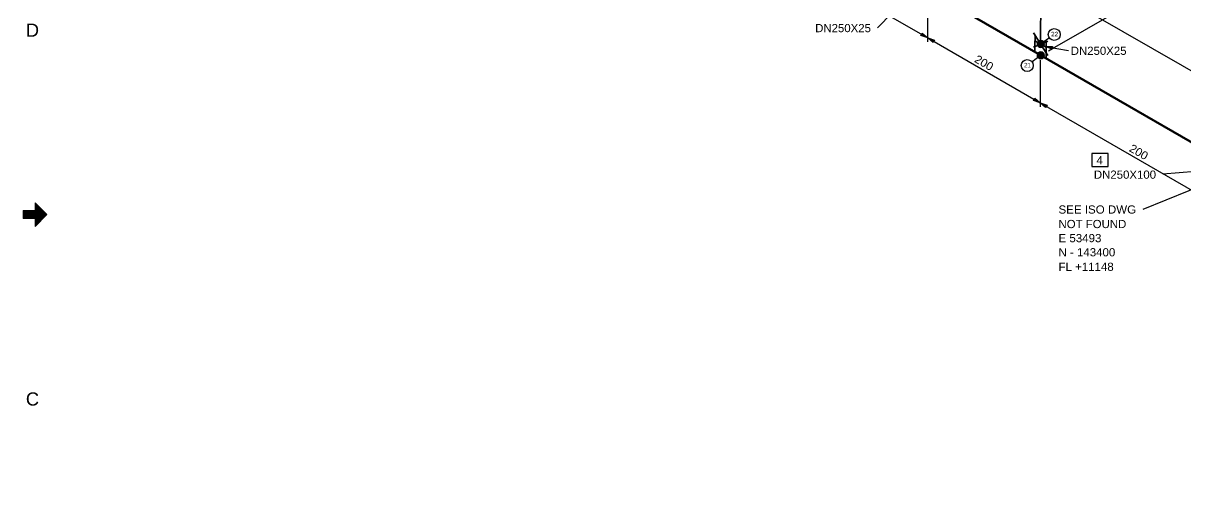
# Model space of a CAD drawing. Header units: inches. Extents: x 18 to 823, y 11 to 584.
# Drawn here: x 18.1 to 330.6, y 225.6 to 348.9 of the extents above; entities that cross this region are included whole.
import ezdxf

# ---------------------------------------------------------------- set-up
doc = ezdxf.new("R2010")
doc.units = ezdxf.units.IN
doc.header["$MEASUREMENT"] = 0
for name, color, linetype in [('AD1', 7, 'Continuous'), ('AD2', 7, 'Continuous'), ('BG 0 -1', 7, 'Continuous'), ('DIMLINES', 7, 'Continuous'), ('DIMTEXT', 7, 'Continuous'), ('FITTINGS', 7, 'Continuous'), ('ISOTEXT', 7, 'Continuous'), ('PIPE', 7, 'Continuous'), ('WELDS', 7, 'Continuous')]:
    doc.layers.add(name, color=color, linetype=linetype)
doc.styles.add('Arial', font='arial.ttf')

msp = doc.modelspace()

# ---------------------------------------------------------------- linework, layer by layer
at = {"layer": 'AD1', "color": 7, "linetype": 'Continuous', "lineweight": 30}
for p, q in [((261.24, 345), (263.08, 344.36)), ((262.68, 343.72), (261.24, 345)), ((291.48, 327.48), (293.32, 326.84)), ((292.92, 326.2), (291.48, 327.48))]:
    msp.add_line(p, q, dxfattribs=at)
at = {"layer": 'AD2', "color": 7, "linetype": 'Continuous', "lineweight": 30}
for p, q in [((261.24, 345), (259.4, 345.64)), ((259.8, 346.28), (261.24, 345)), ((291.48, 327.48), (289.64, 328.12)), ((290.04, 328.76), (291.48, 327.48))]:
    msp.add_line(p, q, dxfattribs=at)
at = {"layer": 'BG 0 -1', "color": 7, "linetype": 'Continuous', "lineweight": 9}
for p, q in [((21.32, 300.61), (24.5, 297.43)), ((21.32, 298.49), (21.32, 300.61)), ((21.32, 300.51), (21.37, 300.56)), ((21.32, 300.39), (21.43, 300.5)), ((21.32, 300.26), (21.49, 300.43)), ((21.32, 300.14), (21.56, 300.37)), ((21.32, 300.01), (21.62, 300.31)), ((21.32, 299.89), (21.68, 300.25)), ((21.32, 299.76), (21.74, 300.18)), ((21.32, 299.63), (21.81, 300.12)), ((21.32, 299.51), (21.87, 300.06)), ((21.32, 299.38), (21.93, 300)), ((18.14, 296.95), (19.67, 298.49)), ((18.14, 296.83), (19.8, 298.49)), ((18.14, 296.7), (19.92, 298.49)), ((18.14, 296.58), (20.05, 298.49)), ((18.14, 296.45), (20.17, 298.49)), ((18.14, 298.49), (18.14, 296.37)), ((18.14, 298.45), (18.17, 298.49)), ((18.14, 298.33), (18.3, 298.49)), ((18.14, 298.2), (18.42, 298.49)), ((18.14, 298.08), (18.55, 298.49)), ((18.14, 297.95), (18.67, 298.49)), ((18.14, 297.83), (18.8, 298.49)), ((18.14, 297.7), (18.92, 298.49)), ((18.14, 297.58), (19.05, 298.49)), ((18.14, 297.45), (19.17, 298.49)), ((18.14, 297.33), (19.3, 298.49)), ((18.14, 297.2), (19.42, 298.49)), ((18.14, 297.08), (19.55, 298.49)), ((21.32, 298.49), (18.14, 298.49)), ((18.17, 296.37), (20.3, 298.49)), ((18.3, 296.37), (20.42, 298.49)), ((18.42, 296.37), (20.55, 298.49)), ((18.55, 296.37), (20.67, 298.49)), ((18.67, 296.37), (20.8, 298.49)), ((18.8, 296.37), (20.92, 298.49)), ((18.93, 296.37), (21.05, 298.49)), ((19.05, 296.37), (21.17, 298.49)), ((19.18, 296.37), (21.3, 298.49)), ((19.3, 296.37), (22.43, 299.5)), ((19.43, 296.37), (22.49, 299.43)), ((19.55, 296.37), (22.56, 299.37)), ((19.68, 296.37), (22.62, 299.31)), ((19.8, 296.37), (22.68, 299.25)), ((19.93, 296.37), (22.74, 299.18)), ((20.05, 296.37), (22.81, 299.12)), ((20.18, 296.37), (22.87, 299.06)), ((20.3, 296.37), (22.93, 299)), ((20.43, 296.37), (22.99, 298.93)), ((20.55, 296.37), (23.06, 298.87)), ((20.68, 296.37), (23.12, 298.81)), ((20.8, 296.37), (23.18, 298.75)), ((20.93, 296.37), (23.24, 298.68)), ((21.05, 296.37), (23.31, 298.62)), ((21.18, 296.37), (23.37, 298.56)), ((21.3, 296.37), (23.43, 298.5)), ((21.32, 299.26), (21.99, 299.93)), ((21.32, 299.13), (22.06, 299.87)), ((21.32, 299.01), (22.12, 299.81)), ((21.32, 298.88), (22.18, 299.75)), ((21.32, 298.76), (22.24, 299.68)), ((21.32, 298.63), (22.31, 299.62)), ((21.32, 298.51), (22.37, 299.56)), ((21.32, 296.26), (23.49, 298.43)), ((21.32, 296.13), (23.56, 298.37)), ((21.32, 296.01), (23.62, 298.31)), ((21.32, 295.88), (23.68, 298.25)), ((21.32, 295.76), (23.74, 298.18)), ((21.32, 295.63), (23.81, 298.12)), ((21.32, 295.51), (23.87, 298.06)), ((21.32, 295.38), (23.93, 298)), ((21.32, 295.26), (23.99, 297.93)), ((21.32, 295.13), (24.06, 297.87)), ((21.32, 295.01), (24.12, 297.81)), ((21.32, 294.88), (24.18, 297.75)), ((21.32, 294.76), (24.24, 297.68)), ((21.32, 294.63), (24.31, 297.62)), ((21.32, 294.51), (24.37, 297.56)), ((21.32, 294.38), (24.43, 297.5)), ((21.32, 294.26), (24.49, 297.43)), ((24.5, 297.43), (21.32, 294.24)), ((21.32, 296.37), (18.14, 296.37)), ((21.32, 294.24), (21.32, 296.37))]:
    msp.add_line(p, q, dxfattribs=at)
at = {"layer": 'DIM', "color": 7, "linetype": 'Continuous', "lineweight": 30}
msp.add_line((295.4, 342.44), (320.02, 356.64), dxfattribs=at)
at = {"layer": 'DIMLINES', "color": 7, "linetype": 'Continuous', "lineweight": 30}
for p, q in [((261.32, 343.88), (261.32, 356.44)), ((259.4, 345.64), (259.8, 346.28)), ((263.08, 344.36), (262.68, 343.72)), ((293.72, 341.48), (295.4, 342.44)), ((291.56, 326.44), (291.56, 339)), ((289.64, 328.12), (290.04, 328.76)), ((293.32, 326.84), (292.92, 326.2))]:
    msp.add_line(p, q, dxfattribs=at)
at = {"layer": 'DL', "color": 7, "linetype": 'Continuous', "lineweight": 30}
for p, q in [((72.44, 485.72), (523.88, 225.56)), ((231, 362.36), (261.24, 345)), ((261.24, 345), (291.48, 327.48)), ((291.48, 327.48), (344.44, 296.92))]:
    msp.add_line(p, q, dxfattribs=at)
at = {"layer": 'FITTINGS', "color": 2, "linetype": 'Continuous', "lineweight": 35}
for p, q in [((290, 341.1), (290, 344.2)), ((290, 344.2), (293.1, 342.5)), ((290.1, 344.2), (290.1, 345.8)), ((293.1, 342.5), (293.1, 344.2)), ((291.6, 340.2), (290, 341.1)), ((293.1, 342.5), (293.1, 339.4)), ((293.1, 339.4), (291.6, 340.2))]:
    msp.add_line(p, q, dxfattribs=at)
at = {"layer": 'INSTNO', "color": 7, "linetype": 'Continuous', "lineweight": 35}
msp.add_line((291.6, 343.3), (291.63, 362.28), dxfattribs=at)
at = {"layer": 'ISOTEXT', "color": 7, "linetype": 'Continuous', "lineweight": 30}
for p, q in [((247.72, 347.64), (259.88, 360.12)), ((292.84, 342.68), (299.08, 341.56)), ((292.84, 342.68), (294.76, 342.68)), ((294.68, 341.96), (292.84, 342.68)), ((294.76, 342.68), (294.68, 341.96)), ((340.68, 309.64), (324.47, 308.28)), ((340.84, 307.64), (319.08, 298.84))]:
    msp.add_line(p, q, dxfattribs=at)
at = {"layer": 'ITEMPOS', "color": 7, "linetype": 'Continuous', "lineweight": 30}
for p, q in [((309.75, 313.88), (305.35, 313.88)), ((305.35, 313.88), (305.35, 310.36)), ((309.75, 310.36), (309.75, 313.88)), ((305.35, 310.36), (309.75, 310.36))]:
    msp.add_line(p, q, dxfattribs=at)
at = {"layer": 'PIPE', "color": 5, "const_width": 0.6}
for points in [[(291.6, 340.3), (261.4, 357.7)], [(344.6, 309.7), (291.6, 340.3)]]:
    msp.add_lwpolyline(points, dxfattribs=at)
at = {"layer": 'WDC', "color": 7, "linetype": 'Continuous', "lineweight": 30}
for centre in [(295.26, 345.88), (288, 337.53)]:
    msp.add_circle(centre, 1.6, dxfattribs=at)
at = {"layer": 'WELDS', "color": 7, "linetype": 'Continuous', "lineweight": 35}
for p, q in [((293.5, 340.2), (289.7, 346.3)), ((289.7, 342.5), (293.5, 344.1))]:
    msp.add_line(p, q, dxfattribs=at)
for centre in [(291.64, 343.32), (291.64, 343.32), (291.64, 340.28), (291.64, 340.28)]:
    msp.add_circle(centre, 0.92, dxfattribs=at)
at = {"layer": 'WELDS', "color": 7}
for centre, radius in [((291.64, 343.32), 0.72), ((291.64, 343.32), 0.72), ((291.64, 343.32), 0.72), ((291.64, 343.32), 0.72), ((291.64, 343.32), 0.52), ((291.64, 343.32), 0.52), ((291.64, 343.32), 0.52), ((291.64, 343.32), 0.52), ((291.64, 343.32), 0.52), ((291.64, 343.32), 0.52), ((291.64, 343.32), 0.52), ((291.64, 343.32), 0.52), ((291.64, 343.32), 0.52), ((291.64, 343.32), 0.52), ((291.64, 340.28), 0.72), ((291.64, 340.28), 0.72), ((291.64, 340.28), 0.72), ((291.64, 340.28), 0.72), ((291.64, 340.28), 0.52), ((291.64, 340.28), 0.52), ((291.64, 340.28), 0.52), ((291.64, 340.28), 0.52), ((291.64, 340.28), 0.52), ((291.64, 340.28), 0.52), ((291.64, 340.28), 0.52), ((291.64, 340.28), 0.52), ((291.64, 340.28), 0.52), ((291.64, 340.28), 0.52), ((291.64, 343.32), 0.32), ((291.64, 343.32), 0.32), ((291.64, 343.32), 0.32), ((291.64, 343.32), 0.32), ((291.64, 343.32), 0.32), ((291.64, 343.32), 0.32), ((291.64, 343.32), 0.32), ((291.64, 343.32), 0.32), ((291.64, 343.32), 0.32), ((291.64, 343.32), 0.32), ((291.64, 343.32), 0.32), ((291.64, 343.32), 0.32), ((291.64, 343.32), 0.32), ((291.64, 343.32), 0.32), ((291.64, 343.32), 0.32), ((291.64, 343.32), 0.32), ((291.64, 343.32), 0.32), ((291.64, 343.32), 0.32), ((291.64, 343.32), 0.32), ((291.64, 343.32), 0.32), ((291.64, 343.32), 0.32), ((291.64, 343.32), 0.32), ((291.64, 343.32), 0.32), ((291.64, 343.32), 0.32), ((291.64, 340.28), 0.32), ((291.64, 340.28), 0.32), ((291.64, 340.28), 0.32), ((291.64, 340.28), 0.32), ((291.64, 340.28), 0.32), ((291.64, 340.28), 0.32), ((291.64, 340.28), 0.32), ((291.64, 340.28), 0.32), ((291.64, 340.28), 0.32), ((291.64, 340.28), 0.32), ((291.64, 340.28), 0.32), ((291.64, 340.28), 0.32), ((291.64, 340.28), 0.32), ((291.64, 340.28), 0.32), ((291.64, 340.28), 0.32), ((291.64, 340.28), 0.32), ((291.64, 340.28), 0.32), ((291.64, 340.28), 0.32), ((291.64, 340.28), 0.32), ((291.64, 340.28), 0.32), ((291.64, 340.28), 0.32), ((291.64, 340.28), 0.32), ((291.64, 340.28), 0.32), ((291.64, 340.28), 0.32), ((291.64, 343.32), 0.12), ((291.64, 343.32), 0.12), ((291.64, 343.32), 0.12), ((291.64, 343.32), 0.12), ((291.64, 343.32), 0.12), ((291.64, 343.32), 0.12), ((291.64, 343.32), 0.12), ((291.64, 343.32), 0.12), ((291.64, 343.32), 0.12), ((291.64, 343.32), 0.12), ((291.64, 343.32), 0.12), ((291.64, 343.32), 0.12), ((291.64, 343.32), 0.12), ((291.64, 343.32), 0.12), ((291.64, 343.32), 0.12), ((291.64, 343.32), 0.12), ((291.64, 343.32), 0.12), ((291.64, 343.32), 0.12), ((291.64, 343.32), 0.12), ((291.64, 343.32), 0.12), ((291.64, 343.32), 0.12), ((291.64, 343.32), 0.12), ((291.64, 343.32), 0.12), ((291.64, 343.32), 0.12), ((291.64, 340.28), 0.12), ((291.64, 340.28), 0.12), ((291.64, 340.28), 0.12), ((291.64, 340.28), 0.12), ((291.64, 340.28), 0.12), ((291.64, 340.28), 0.12), ((291.64, 340.28), 0.12), ((291.64, 340.28), 0.12), ((291.64, 340.28), 0.12), ((291.64, 340.28), 0.12), ((291.64, 340.28), 0.12), ((291.64, 340.28), 0.12), ((291.64, 340.28), 0.12), ((291.64, 340.28), 0.12), ((291.64, 340.28), 0.12), ((291.64, 340.28), 0.12), ((291.64, 340.28), 0.12), ((291.64, 340.28), 0.12), ((291.64, 340.28), 0.12), ((291.64, 340.28), 0.12), ((291.64, 340.28), 0.12), ((291.64, 340.28), 0.12), ((291.64, 340.28), 0.12), ((291.64, 340.28), 0.12)]:
    msp.add_circle(centre, radius, dxfattribs=at)
at = {"layer": 'WL', "color": 7}
for p, q in [((293.95, 344.97), (291.56, 343.32)), ((289.26, 338.51), (291.56, 340.28))]:
    msp.add_line(p, q, dxfattribs=at)

# ---------------------------------------------------------------- texts
at = {"layer": 'BG 0 -1', "color": 7, "style": 'Arial', "width": 0.992063}
for s, p in [('D', (18.84, 345.28)), ('C', (18.84, 246.06))]:
    msp.add_text(s, height=3.54, dxfattribs=at).set_placement(p)
at = {"layer": 'DIMTEXT', "color": 2, "style": 'Arial', "width": 1.008516}
for p in [(273.6, 338.6), (315.2, 314.6)]:
    msp.add_text('200', height=2.2, rotation=330, dxfattribs=at).set_placement(p)
at = {"layer": 'ISOTEXT', "color": 2, "style": 'Arial'}
for s, width, p in [('DN250X25', 0.996682, (231, 346.5)), ('DN250X25', 0.996682, (299.7, 340.4)), ('SEE ISO DWG', 1.00983, (296.4, 297.7)), ('NOT FOUND', 0.998145, (296.4, 293.8)), ('E 53493', 1.007719, (296.4, 290)), ('N - 143400', 1.004313, (296.4, 286.2)), ('FL +11148', 1.004042, (296.4, 282.3))]:
    msp.add_text(s, height=2.2, dxfattribs=dict(at, width=width)).set_placement(p)
at = {"layer": 'ITEMPOS', "color": 2, "style": 'Arial'}
for s, width, p in [('4', 1.008516, (306.61, 310.98)), ('DN250X100', 0.99789, (305.91, 307.08))]:
    msp.add_text(s, height=2.2, dxfattribs=dict(at, width=width)).set_placement(p)
at = {"layer": 'WDT', "color": 2, "style": 'Arial', "width": 1.008516}
for s, p in [('22', (294.42, 345.4)), ('21', (287.16, 337.05))]:
    msp.add_text(s, height=1.2, dxfattribs=at).set_placement(p)

doc.saveas('drawing.dxf')
